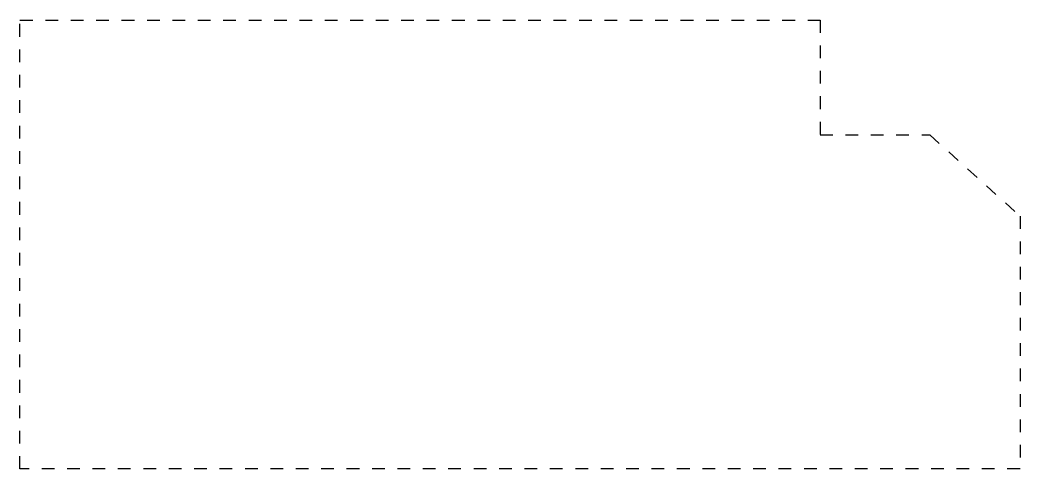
# Model space of a CAD drawing. Header units: millimetres. Extents: x 2500 to 64976, y 2500 to 30527.
import ezdxf

# ---------------------------------------------------------------- set-up
doc = ezdxf.new("R2010")
doc.units = ezdxf.units.MM
doc.linetypes.add('Dash', pattern=[6.35, 3.175, -3.175])
doc.layers.add('A-BLDG-PROPLINE', color=7, linetype='Dash')

msp = doc.modelspace()

# ---------------------------------------------------------------- linework, layer by layer
at = {"layer": 'A-BLDG-PROPLINE', "ltscale": 250}
msp.add_lwpolyline([(2500, 2500), (2500, 30527), (52483, 30527), (52483, 23356), (59339, 23356), (64976, 18292), (64976, 2500)], close=True, dxfattribs=at)

doc.saveas('drawing.dxf')
